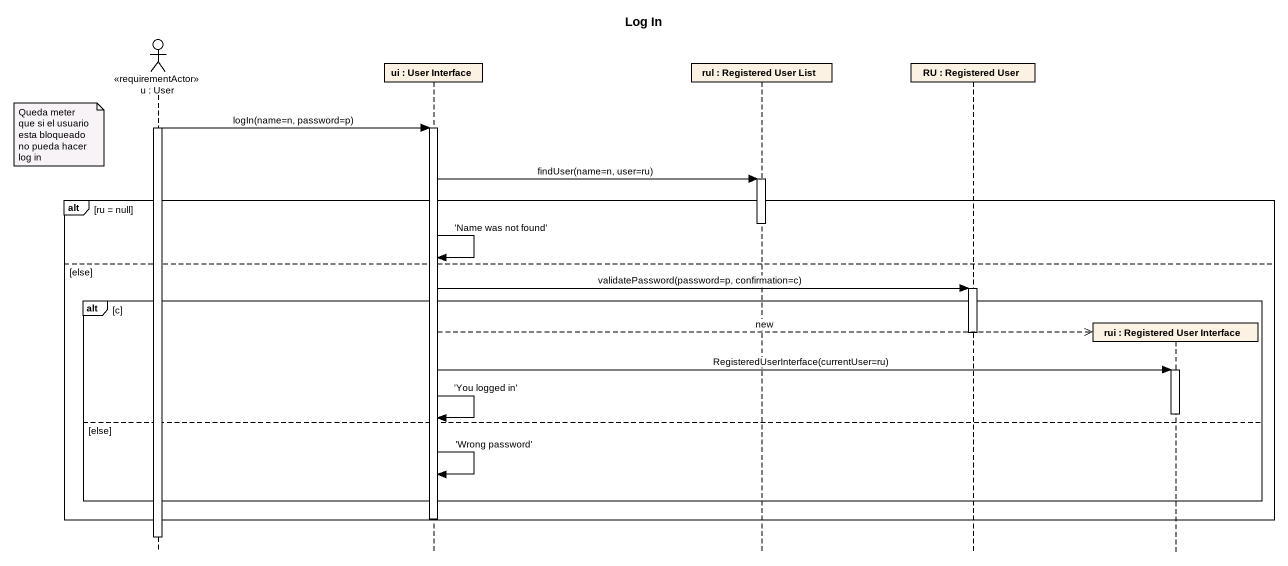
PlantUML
@startuml
title Log In
hide footbox
actor "u : User" as u <<requirementActor>>
participant "ui : User Interface" as ui
participant "rul : Registered User List" as rul
participant "RU : Registered User" as RU
participant "rui : Registered User Interface" as rui

activate u
u -> ui : logIn(name=n, password=p)
activate ui
note left of u : Queda meter que si el usuario esta bloqueado no pueda hacer log in
ui -> rul : findUser(name=n, user=ru)
activate rul
alt ru = null
  deactivate rul
  ui -> ui : 'Name was not found'
else else
  ui -> RU : validatePassword(password=p, confirmation=c)
  activate RU
  alt c
    ui -->> rui ** : new
    deactivate RU
    ui -> rui : RegisteredUserInterface(currentUser=ru)
    activate rui
    deactivate rui
    ui -> ui : 'You logged in'
  else else
    ui -> ui : 'Wrong password'
  end
  deactivate ui
end
deactivate u
@enduml
